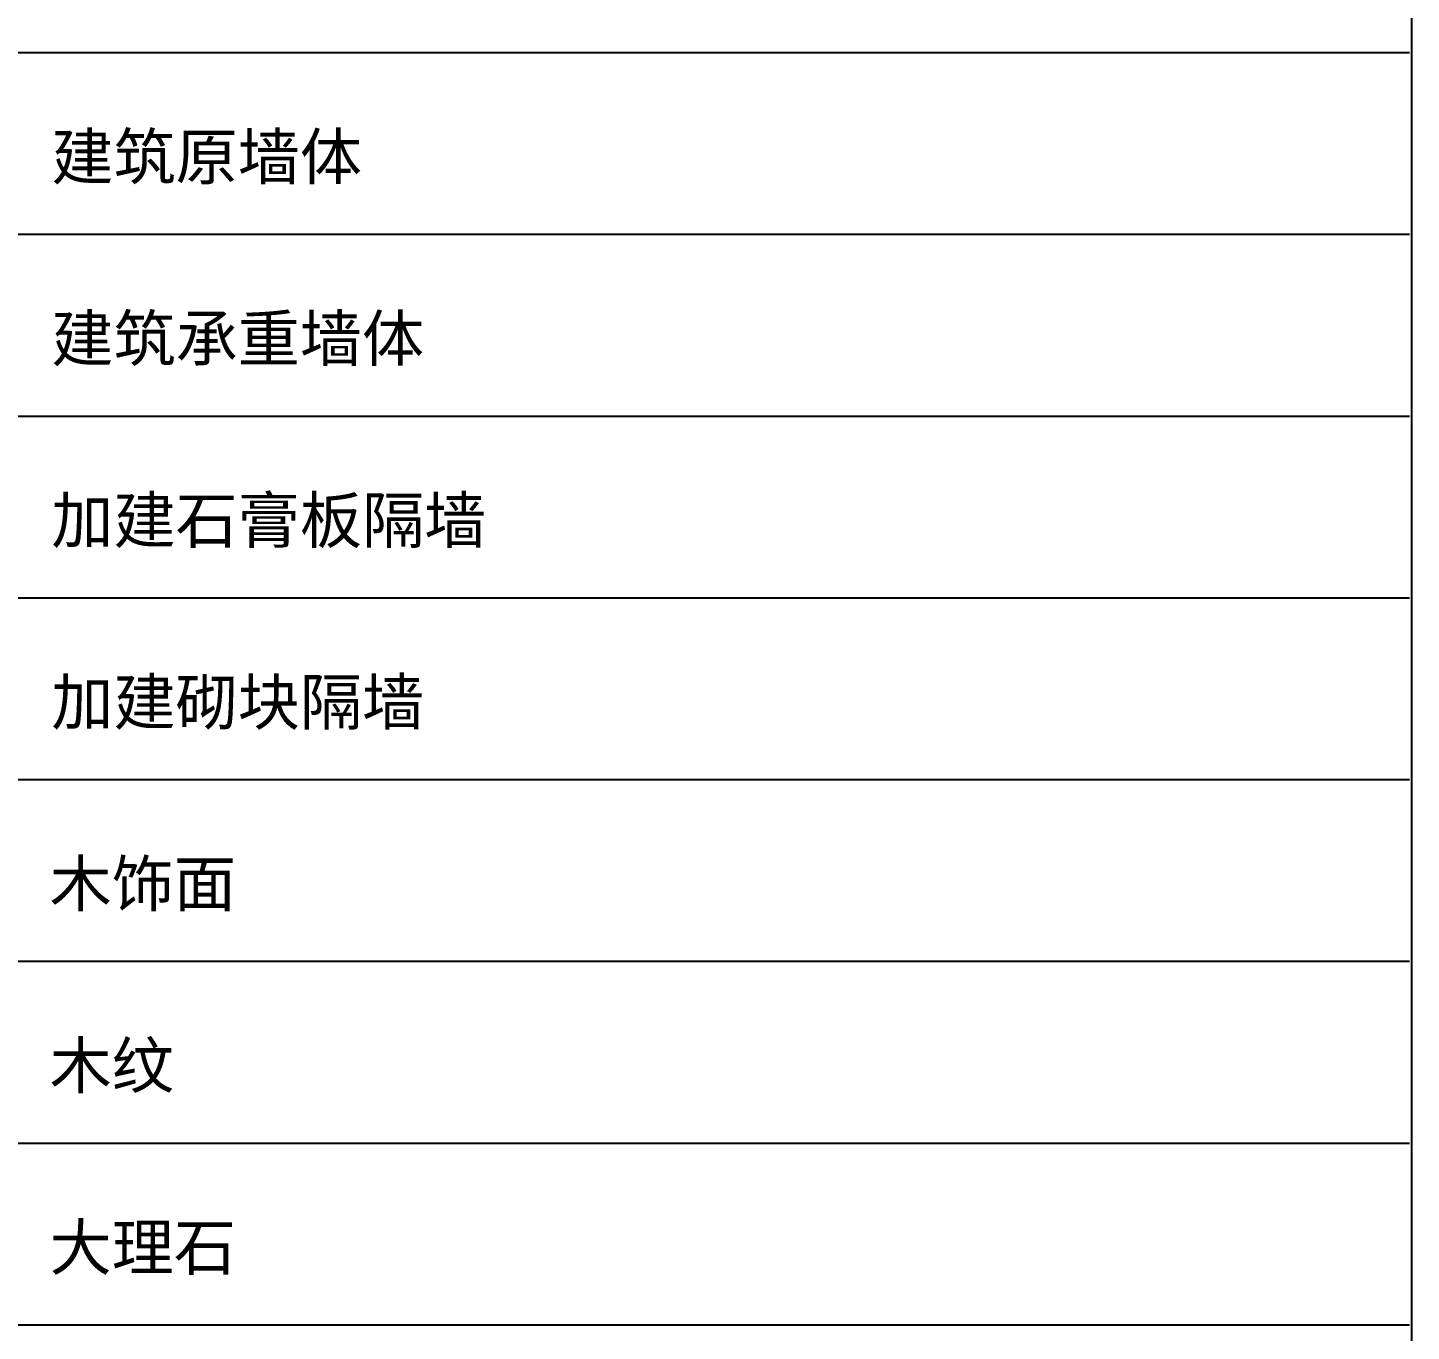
# Model space of a CAD drawing. Header units: millimetres. Extents: x -108685 to 756730, y -311791 to -113.
# Drawn here: x -40299 to -34224, y -243086 to -237362 of the extents above; entities that cross this region are included whole.
import ezdxf

# ---------------------------------------------------------------- set-up
doc = ezdxf.new("R2010")
doc.units = ezdxf.units.MM
doc.layers.add('XX9-【标注引线】Dim', color=44, linetype='Continuous')
doc.styles.add('黑体', font='simhei.ttf')

msp = doc.modelspace()

# ---------------------------------------------------------------- linework, layer by layer
at = {"layer": 'XX9-【标注引线】Dim'}
for p, q in [((-34224.1, -225501.5), (-34224.1, -249441.5)), ((-44622, -237471.5), (-34231.9, -237471.5)), ((-44622, -238269.5), (-34231.9, -238269.5)), ((-44622, -239067.5), (-34231.9, -239067.5)), ((-44622, -239865.5), (-34231.9, -239865.5)), ((-44622, -240663.5), (-34231.9, -240663.5)), ((-44622, -241461.5), (-34231.9, -241461.5)), ((-44622, -242259.5), (-34231.9, -242259.5)), ((-44622, -243057.5), (-34231.9, -243057.5))]:
    msp.add_line(p, q, dxfattribs=at)

# ---------------------------------------------------------------- texts
at = {"layer": 'XX9-【标注引线】Dim', "style": '黑体'}
for s, p in [('建筑原墙体 ', (-40195.4, -238028.9)), ('建筑承重墙体 ', (-40195.4, -238826.9)), ('加建石膏板隔墙', (-40195.4, -239624.9)), ('加建砌块隔墙', (-40195.4, -240422.9)), ('木饰面', (-40203.1, -241220.9)), ('木纹', (-40203.1, -242018.9)), ('大理石', (-40203.1, -242816.9))]:
    msp.add_text(s, height=200, dxfattribs=at).set_placement(p)

doc.saveas('drawing.dxf')
